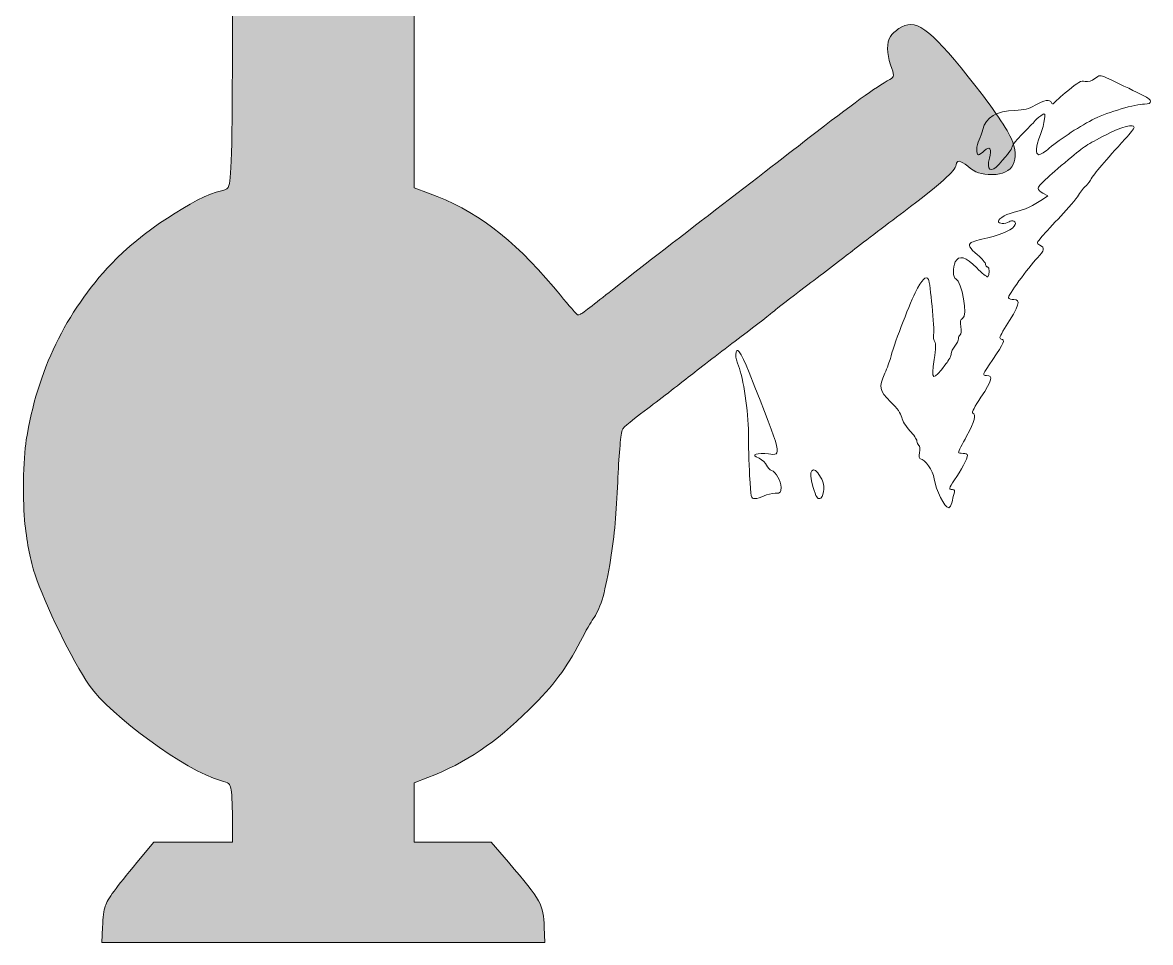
# Model space of a CAD drawing. Extents: x 617 to 1458, y -1523 to -412.
# Drawn here: x 627.8 to 1123.8, y -1491.4 to -1086.6 of the extents above; entities that cross this region are included whole.
import ezdxf

# ---------------------------------------------------------------- set-up
doc = ezdxf.new("R2010")
doc.units = 0
doc.header["$MEASUREMENT"] = 0
doc.layers.add('katman 1', color=7, linetype='Continuous')

# ---------------------------------------------------------------- blocks, each defined once
blk = doc.blocks.new('block 2')
at = {"layer": 'katman 1', "true_color": 0xffffff}
h = blk.add_hatch(color=7, dxfattribs=at)
h.dxf.hatch_style = 2
edge = h.paths.add_edge_path()
edge.add_spline(control_points=[(729.05, -964.57), (712.7, -965.56), (707.28, -967.19), (701.92, -972.72), (693.82, -980.97), (694.92, -996.85), (704.23, -1005.47), (707.7, -1008.73), (710.54, -1009.89), (715.8, -1010.15), (715.8, -1010.15), (720.11, -1010.42), (720.11, -1010.42), (720.11, -1010.42), (720.11, -1076.72), (720.11, -1076.72), (720.06, -1139.76), (719.79, -1154.43), (718.53, -1158.27), (718.06, -1159.74), (717.64, -1160), (715.22, -1160.58), (703.86, -1163.11), (679.36, -1179.41), (666.85, -1192.71), (646.76, -1214.06), (634.25, -1239.93), (629.41, -1270.26), (628.04, -1278.57), (627.78, -1298.03), (628.83, -1307.28), (629.88, -1316.32), (631.3, -1323.42), (633.14, -1329.15), (637.51, -1342.51), (649.65, -1367.33), (657.12, -1378.16), (666.43, -1391.67), (699.55, -1415.7), (714.85, -1420.17), (718.8, -1421.27), (718.8, -1421.33), (719.43, -1423.59), (719.79, -1424.95), (720.06, -1430.21), (720.06, -1436.52), (720.06, -1436.52), (720.11, -1447.2), (720.11, -1447.2), (720.11, -1447.2), (702.86, -1447.2), (702.86, -1447.2), (702.86, -1447.2), (685.57, -1447.2), (685.57, -1447.2), (685.57, -1447.2), (678.05, -1456.24), (678.05, -1456.24), (668.74, -1467.33), (665.27, -1472.12), (664.11, -1475.43), (663.53, -1477.06), (663.11, -1480.32), (662.96, -1484.68), (662.96, -1484.68), (662.64, -1491.36), (662.64, -1491.36), (662.64, -1491.36), (760.07, -1491.36), (760.07, -1491.36), (760.07, -1491.36), (857.5, -1491.36), (857.5, -1491.36), (857.5, -1491.36), (857.24, -1484.63), (857.24, -1484.63), (856.87, -1474.75), (855.98, -1473.12), (841.46, -1456.03), (841.46, -1456.03), (833.95, -1447.2), (833.95, -1447.2), (833.95, -1447.2), (817.01, -1447.2), (817.01, -1447.2), (817.01, -1447.2), (800.03, -1447.2), (800.03, -1447.2), (800.03, -1447.2), (800.03, -1434.16), (800.03, -1434.16), (800.03, -1434.16), (800.03, -1421.17), (800.03, -1421.17), (800.03, -1421.17), (805.97, -1418.85), (805.97, -1418.85), (822.96, -1412.23), (835.73, -1403.61), (850.56, -1388.83), (861.76, -1377.68), (866.7, -1371.11), (873.17, -1358.81), (875.48, -1354.34), (877.95, -1349.98), (878.59, -1349.13), (881.74, -1344.98), (883.79, -1338.41), (886, -1325.21), (887.94, -1313.8), (888.84, -1304.6), (889.42, -1290.98), (889.94, -1279.26), (890.63, -1270.16), (891.31, -1266.48), (891.57, -1265.01), (893.1, -1263.64), (902.77, -1256.38), (908.87, -1251.76), (917.76, -1244.87), (922.54, -1241.14), (927.33, -1237.35), (936.9, -1229.99), (943.84, -1224.73), (950.78, -1219.47), (957.3, -1214.42), (958.3, -1213.53), (959.3, -1212.64), (965.45, -1207.85), (971.97, -1202.96), (978.49, -1198.07), (987.48, -1191.18), (991.95, -1187.71), (996.42, -1184.19), (1006.99, -1176.15), (1015.35, -1169.84), (1031.86, -1157.38), (1038.01, -1151.85), (1038.32, -1149.28), (1038.59, -1146.91), (1040.11, -1147.07), (1043.48, -1149.86), (1046.89, -1152.7), (1049.26, -1153.48), (1054.25, -1153.48), (1063.51, -1153.48), (1066.87, -1147.02), (1062.56, -1137.5), (1060.14, -1132.3), (1053.41, -1122.62), (1043.69, -1110.42), (1026.28, -1088.65), (1020.29, -1084.5), (1013.19, -1089.23), (1011.77, -1090.18), (1010.09, -1091.76), (1009.46, -1092.76), (1007.77, -1095.28), (1007.83, -1100.22), (1009.56, -1105.16), (1011.24, -1109.9), (1011.19, -1110.53), (1009.25, -1111.63), (1003.15, -1114.94), (992.42, -1122.73), (973.81, -1137.24), (967.45, -1142.18), (948.88, -1156.53), (932.53, -1169.05), (916.18, -1181.62), (896.46, -1196.92), (888.63, -1203.12), (880.85, -1209.27), (873.85, -1214.64), (873.17, -1214.95), (872.07, -1215.48), (871.75, -1215.37), (870.38, -1213.74), (869.49, -1212.74), (865.44, -1207.85), (861.29, -1202.96), (843.09, -1181.3), (826.79, -1169), (806.39, -1161.63), (806.39, -1161.63), (800.03, -1159.32), (800.03, -1159.32), (800.03, -1159.32), (800.03, -1084.87), (800.03, -1084.87), (800.03, -1084.87), (800.03, -1010.42), (800.03, -1010.42), (800.03, -1010.42), (804.4, -1010.15), (804.4, -1010.15), (809.86, -1009.89), (812.86, -1008.52), (816.91, -1004.47), (822.38, -999.06), (824.95, -991.64), (823.8, -984.76), (822.11, -974.4), (815.17, -967.67), (804.45, -965.83), (801.87, -965.41), (795.88, -964.83), (791.09, -964.51), (781, -963.88), (739.41, -963.93), (729.05, -964.57)], knot_values=[0, 0, 0, 0, 1, 1, 1, 2, 2, 2, 3, 3, 3, 4, 4, 4, 5, 5, 5, 6, 6, 6, 7, 7, 7, 8, 8, 8, 9, 9, 9, 10, 10, 10, 11, 11, 11, 12, 12, 12, 13, 13, 13, 14, 14, 14, 15, 15, 15, 16, 16, 16, 17, 17, 17, 18, 18, 18, 19, 19, 19, 20, 20, 20, 21, 21, 21, 22, 22, 22, 23, 23, 23, 24, 24, 24, 25, 25, 25, 26, 26, 26, 27, 27, 27, 28, 28, 28, 29, 29, 29, 30, 30, 30, 31, 31, 31, 32, 32, 32, 33, 33, 33, 34, 34, 34, 35, 35, 35, 36, 36, 36, 37, 37, 37, 38, 38, 38, 39, 39, 39, 40, 40, 40, 41, 41, 41, 42, 42, 42, 43, 43, 43, 44, 44, 44, 45, 45, 45, 46, 46, 46, 47, 47, 47, 48, 48, 48, 49, 49, 49, 50, 50, 50, 51, 51, 51, 52, 52, 52, 53, 53, 53, 54, 54, 54, 55, 55, 55, 56, 56, 56, 57, 57, 57, 58, 58, 58, 59, 59, 59, 60, 60, 60, 61, 61, 61, 62, 62, 62, 63, 63, 63, 64, 64, 64, 65, 65, 65, 66, 66, 66, 67, 67, 67, 68, 68, 68, 69, 69, 69, 70, 70, 70, 70], degree=3, periodic=1)
at = {"layer": 'katman 1', "lineweight": 0}
blk.add_open_spline([(729.05, -964.57), (712.7, -965.56), (707.28, -967.19), (701.92, -972.72), (693.82, -980.97), (694.92, -996.85), (704.23, -1005.47), (707.7, -1008.73), (710.54, -1009.89), (715.8, -1010.15), (715.8, -1010.15), (720.11, -1010.42), (720.11, -1010.42), (720.11, -1010.42), (720.11, -1076.72), (720.11, -1076.72), (720.06, -1139.76), (719.79, -1154.43), (718.53, -1158.27), (718.06, -1159.74), (717.64, -1160), (715.22, -1160.58), (703.86, -1163.11), (679.36, -1179.41), (666.85, -1192.71), (646.76, -1214.06), (634.25, -1239.93), (629.41, -1270.26), (628.04, -1278.57), (627.78, -1298.03), (628.83, -1307.28), (629.88, -1316.32), (631.3, -1323.42), (633.14, -1329.15), (637.51, -1342.51), (649.65, -1367.33), (657.12, -1378.16), (666.43, -1391.67), (699.55, -1415.7), (714.85, -1420.17), (718.8, -1421.27), (718.8, -1421.33), (719.43, -1423.59), (719.79, -1424.95), (720.06, -1430.21), (720.06, -1436.52), (720.06, -1436.52), (720.11, -1447.2), (720.11, -1447.2), (720.11, -1447.2), (702.86, -1447.2), (702.86, -1447.2), (702.86, -1447.2), (685.57, -1447.2), (685.57, -1447.2), (685.57, -1447.2), (678.05, -1456.24), (678.05, -1456.24), (668.74, -1467.33), (665.27, -1472.12), (664.11, -1475.43), (663.53, -1477.06), (663.11, -1480.32), (662.96, -1484.68), (662.96, -1484.68), (662.64, -1491.36), (662.64, -1491.36), (662.64, -1491.36), (760.07, -1491.36), (760.07, -1491.36), (760.07, -1491.36), (857.5, -1491.36), (857.5, -1491.36), (857.5, -1491.36), (857.24, -1484.63), (857.24, -1484.63), (856.87, -1474.75), (855.98, -1473.12), (841.46, -1456.03), (841.46, -1456.03), (833.95, -1447.2), (833.95, -1447.2), (833.95, -1447.2), (817.01, -1447.2), (817.01, -1447.2), (817.01, -1447.2), (800.03, -1447.2), (800.03, -1447.2), (800.03, -1447.2), (800.03, -1434.16), (800.03, -1434.16), (800.03, -1434.16), (800.03, -1421.17), (800.03, -1421.17), (800.03, -1421.17), (805.97, -1418.85), (805.97, -1418.85), (822.96, -1412.23), (835.73, -1403.61), (850.56, -1388.83), (861.76, -1377.68), (866.7, -1371.11), (873.17, -1358.81), (875.48, -1354.34), (877.95, -1349.98), (878.59, -1349.13), (881.74, -1344.98), (883.79, -1338.41), (886, -1325.21), (887.94, -1313.8), (888.84, -1304.6), (889.42, -1290.98), (889.94, -1279.26), (890.63, -1270.16), (891.31, -1266.48), (891.57, -1265.01), (893.1, -1263.64), (902.77, -1256.38), (908.87, -1251.76), (917.76, -1244.87), (922.54, -1241.14), (927.33, -1237.35), (936.9, -1229.99), (943.84, -1224.73), (950.78, -1219.47), (957.3, -1214.42), (958.3, -1213.53), (959.3, -1212.64), (965.45, -1207.85), (971.97, -1202.96), (978.49, -1198.07), (987.48, -1191.18), (991.95, -1187.71), (996.42, -1184.19), (1006.99, -1176.15), (1015.35, -1169.84), (1031.86, -1157.38), (1038.01, -1151.85), (1038.32, -1149.28), (1038.59, -1146.91), (1040.11, -1147.07), (1043.48, -1149.86), (1046.89, -1152.7), (1049.26, -1153.48), (1054.25, -1153.48), (1063.51, -1153.48), (1066.87, -1147.02), (1062.56, -1137.5), (1060.14, -1132.3), (1053.41, -1122.62), (1043.69, -1110.42), (1026.28, -1088.65), (1020.29, -1084.5), (1013.19, -1089.23), (1011.77, -1090.18), (1010.09, -1091.76), (1009.46, -1092.76), (1007.77, -1095.28), (1007.83, -1100.22), (1009.56, -1105.16), (1011.24, -1109.9), (1011.19, -1110.53), (1009.25, -1111.63), (1003.15, -1114.94), (992.42, -1122.73), (973.81, -1137.24), (967.45, -1142.18), (948.88, -1156.53), (932.53, -1169.05), (916.18, -1181.62), (896.46, -1196.92), (888.63, -1203.12), (880.85, -1209.27), (873.85, -1214.64), (873.17, -1214.95), (872.07, -1215.48), (871.75, -1215.37), (870.38, -1213.74), (869.49, -1212.74), (865.44, -1207.85), (861.29, -1202.96), (843.09, -1181.3), (826.79, -1169), (806.39, -1161.63), (806.39, -1161.63), (800.03, -1159.32), (800.03, -1159.32), (800.03, -1159.32), (800.03, -1084.87), (800.03, -1084.87), (800.03, -1084.87), (800.03, -1010.42), (800.03, -1010.42), (800.03, -1010.42), (804.4, -1010.15), (804.4, -1010.15), (809.86, -1009.89), (812.86, -1008.52), (816.91, -1004.47), (822.38, -999.06), (824.95, -991.64), (823.8, -984.76), (822.11, -974.4), (815.17, -967.67), (804.45, -965.83), (801.87, -965.41), (795.88, -964.83), (791.09, -964.51), (781, -963.88), (739.41, -963.93), (729.05, -964.57)], degree=3, knots=[0, 0, 0, 0, 1, 1, 1, 2, 2, 2, 3, 3, 3, 4, 4, 4, 5, 5, 5, 6, 6, 6, 7, 7, 7, 8, 8, 8, 9, 9, 9, 10, 10, 10, 11, 11, 11, 12, 12, 12, 13, 13, 13, 14, 14, 14, 15, 15, 15, 16, 16, 16, 17, 17, 17, 18, 18, 18, 19, 19, 19, 20, 20, 20, 21, 21, 21, 22, 22, 22, 23, 23, 23, 24, 24, 24, 25, 25, 25, 26, 26, 26, 27, 27, 27, 28, 28, 28, 29, 29, 29, 30, 30, 30, 31, 31, 31, 32, 32, 32, 33, 33, 33, 34, 34, 34, 35, 35, 35, 36, 36, 36, 37, 37, 37, 38, 38, 38, 39, 39, 39, 40, 40, 40, 41, 41, 41, 42, 42, 42, 43, 43, 43, 44, 44, 44, 45, 45, 45, 46, 46, 46, 47, 47, 47, 48, 48, 48, 49, 49, 49, 50, 50, 50, 51, 51, 51, 52, 52, 52, 53, 53, 53, 54, 54, 54, 55, 55, 55, 56, 56, 56, 57, 57, 57, 58, 58, 58, 59, 59, 59, 60, 60, 60, 61, 61, 61, 62, 62, 62, 63, 63, 63, 64, 64, 64, 65, 65, 65, 66, 66, 66, 67, 67, 67, 68, 68, 68, 69, 69, 69, 70, 70, 70, 70], dxfattribs=at)

msp = doc.modelspace()

# ---------------------------------------------------------------- linework, layer by layer
at = {"layer": 'katman 1', "lineweight": 0}
for points, knots in [([(1057.27, -1148.94), (1061.74, -1143.89), (1062.49, -1142.9), (1063, -1141.28), (1063.29, -1140.35), (1065.31, -1137.79), (1067.5, -1135.6), (1069.68, -1133.41), (1072.23, -1130.79), (1073.16, -1129.77), (1074.09, -1128.76), (1075.49, -1127.58), (1076.27, -1127.15), (1077.55, -1126.44), (1077.63, -1126.68), (1077.14, -1129.79), (1076.84, -1131.67), (1075.94, -1134.77), (1075.13, -1136.66), (1073.36, -1140.82), (1073.19, -1144.76), (1074.78, -1144.76), (1075.4, -1144.76), (1077.46, -1143.46), (1079.36, -1141.86), (1084.32, -1137.7), (1093.42, -1131.79), (1099.32, -1128.88), (1105.07, -1126.05), (1117.33, -1122.46), (1121.24, -1122.46), (1123.05, -1122.46), (1123.84, -1122.09), (1123.84, -1121.23), (1123.84, -1120.13), (1120.94, -1118.59), (1104.15, -1110.76), (1101.76, -1109.64), (1101.45, -1109.67), (1099.43, -1111.26), (1097.9, -1112.46), (1096.63, -1112.83), (1095.11, -1112.49), (1093.33, -1112.1), (1092.05, -1112.79), (1087.5, -1116.62), (1084.49, -1119.15), (1081.73, -1121.58), (1081.37, -1122.04), (1080.93, -1122.59), (1080.58, -1122.53), (1080.31, -1121.86), (1079.67, -1120.29), (1077.03, -1120.69), (1073.15, -1122.97), (1070.37, -1124.59), (1068.35, -1125.11), (1064.24, -1125.24), (1056.2, -1125.49), (1051.31, -1128.4), (1050.16, -1133.63), (1049.86, -1134.99), (1049.12, -1137.07), (1048.5, -1138.24), (1047.21, -1140.72), (1047.01, -1144.76), (1048.18, -1144.76), (1048.61, -1144.76), (1049.73, -1144.01), (1050.65, -1143.09), (1053.12, -1140.61), (1054.3, -1142.19), (1053.05, -1146.34), (1051.51, -1151.51), (1053.77, -1152.9), (1057.27, -1148.94), (1057.27, -1148.94), (1057.27, -1148.94), (1057.27, -1148.94)], [0, 0, 0, 0, 1, 1, 1, 2, 2, 2, 3, 3, 3, 4, 4, 4, 5, 5, 5, 6, 6, 6, 7, 7, 7, 8, 8, 8, 9, 9, 9, 10, 10, 10, 11, 11, 11, 12, 12, 12, 13, 13, 13, 14, 14, 14, 15, 15, 15, 16, 16, 16, 17, 17, 17, 18, 18, 18, 19, 19, 19, 20, 20, 20, 21, 21, 21, 22, 22, 22, 23, 23, 23, 24, 24, 24, 25, 25, 25, 26, 26, 26, 26]), ([(1036.51, -1297.88), (1036.77, -1296.67), (1037.22, -1294.88), (1037.5, -1293.89), (1037.88, -1292.56), (1037.68, -1292.1), (1036.72, -1292.1), (1034.98, -1292.1), (1035.07, -1291.72), (1037.71, -1287.86), (1040.36, -1283.99), (1043.4, -1278.2), (1043.4, -1277), (1043.4, -1276.55), (1042.5, -1276.17), (1041.41, -1276.17), (1040.31, -1276.17), (1039.42, -1275.94), (1039.42, -1275.66), (1039.42, -1275.37), (1041.03, -1272.18), (1043, -1268.57), (1046.6, -1261.96), (1047.37, -1259.05), (1045.67, -1258.48), (1045.13, -1258.3), (1046.61, -1255.39), (1049.25, -1251.45), (1054.3, -1243.91), (1054.81, -1241.93), (1051.72, -1241.93), (1049.74, -1241.93), (1049.83, -1241.71), (1054.5, -1234.89), (1059.59, -1227.47), (1060.07, -1226.27), (1058.13, -1225.86), (1057.2, -1225.66), (1057.55, -1224.63), (1059.7, -1221.22), (1066.24, -1210.83), (1066.99, -1208.48), (1063.75, -1208.48), (1062.68, -1208.48), (1061.62, -1208.17), (1061.38, -1207.79), (1060.91, -1207.01), (1069.96, -1194.48), (1074.14, -1190.13), (1077.27, -1186.86), (1077.48, -1185.78), (1075.22, -1184.56), (1073.62, -1183.71), (1073.64, -1183.62), (1076.12, -1180.75), (1077.51, -1179.14), (1081.25, -1175.1), (1084.42, -1171.78), (1087.6, -1168.46), (1091.12, -1164.28), (1092.25, -1162.49), (1093.38, -1160.7), (1094.71, -1158.98), (1095.2, -1158.68), (1095.69, -1158.38), (1096.69, -1157.15), (1097.42, -1155.96), (1099.37, -1152.77), (1103.79, -1147.54), (1112.79, -1137.77), (1114.92, -1135.46), (1116.67, -1133.22), (1116.67, -1132.79), (1116.67, -1130.95), (1111.34, -1132.31), (1104.32, -1135.96), (1095.52, -1140.54), (1095.28, -1140.7), (1087.85, -1146.86), (1078.58, -1154.55), (1074.46, -1158.46), (1074.46, -1159.58), (1074.46, -1160.16), (1075.4, -1161.13), (1076.55, -1161.74), (1076.55, -1161.74), (1078.64, -1162.83), (1078.64, -1162.83), (1078.64, -1162.83), (1076.35, -1164.44), (1076.35, -1164.44), (1072.81, -1166.94), (1067.97, -1169.2), (1064.9, -1169.8), (1061.15, -1170.54), (1056.94, -1172.77), (1056.94, -1174.01), (1056.94, -1175.17), (1059.97, -1175.35), (1061.64, -1174.29), (1063.15, -1173.34), (1064.9, -1174.09), (1064.37, -1175.48), (1063.61, -1177.47), (1058.94, -1179.73), (1052.33, -1181.31), (1048.77, -1182.16), (1045.48, -1183.09), (1045.02, -1183.37), (1043.45, -1184.34), (1044.21, -1185.85), (1047.78, -1188.84), (1049.75, -1190.48), (1051.36, -1192.35), (1051.36, -1192.99), (1051.36, -1193.62), (1051.72, -1194.14), (1052.16, -1194.14), (1053.12, -1194.14), (1053.23, -1197.86), (1052.29, -1198.44), (1051.93, -1198.66), (1049.74, -1196.89), (1047.41, -1194.5), (1042.66, -1189.61), (1039.56, -1188.77), (1038.02, -1191.95), (1036.81, -1194.43), (1036.91, -1198.92), (1038.18, -1199.41), (1041.06, -1200.52), (1043.65, -1215.87), (1041.13, -1216.84), (1040.32, -1217.15), (1040.12, -1218.14), (1040.43, -1220.44), (1040.67, -1222.18), (1040.53, -1223.81), (1040.14, -1224.05), (1039.74, -1224.3), (1039.42, -1225.05), (1039.42, -1225.72), (1039.42, -1226.39), (1038.7, -1227.85), (1037.82, -1228.97), (1036.95, -1230.08), (1036.23, -1231.61), (1036.23, -1232.37), (1036.23, -1233.12), (1035.18, -1235.14), (1033.89, -1236.84), (1028.01, -1244.62), (1027.19, -1244.3), (1028.73, -1234.81), (1029.52, -1229.94), (1029.58, -1227.81), (1028.95, -1227.05), (1028.47, -1226.48), (1028.26, -1225.05), (1028.49, -1223.87), (1028.91, -1221.64), (1026.97, -1200.84), (1026.22, -1199.62), (1025.06, -1197.76), (1023.35, -1199.48), (1020.39, -1205.49), (1017.31, -1211.74), (1010.69, -1229.27), (1009.48, -1234.36), (1009.17, -1235.67), (1008.07, -1238.61), (1007.04, -1240.88), (1004.22, -1247.1), (1004.5, -1248.51), (1009.56, -1253.45), (1012.48, -1256.3), (1014.12, -1258.62), (1014.46, -1260.38), (1014.75, -1261.87), (1016.32, -1264.43), (1018.04, -1266.21), (1019.72, -1267.96), (1021.1, -1270), (1021.1, -1270.74), (1021.1, -1271.49), (1021.49, -1272.34), (1021.97, -1272.63), (1022.49, -1272.96), (1022.63, -1274.24), (1022.33, -1275.86), (1022.01, -1277.55), (1022.14, -1278.56), (1022.67, -1278.56), (1024.59, -1278.56), (1028.2, -1283.81), (1028.7, -1287.32), (1029.42, -1292.43), (1033.27, -1300.06), (1035.13, -1300.06), (1035.62, -1300.06), (1036.25, -1299.08), (1036.51, -1297.87), (1036.51, -1297.87), (1036.51, -1297.88), (1036.51, -1297.88)], [0, 0, 0, 0, 1, 1, 1, 2, 2, 2, 3, 3, 3, 4, 4, 4, 5, 5, 5, 6, 6, 6, 7, 7, 7, 8, 8, 8, 9, 9, 9, 10, 10, 10, 11, 11, 11, 12, 12, 12, 13, 13, 13, 14, 14, 14, 15, 15, 15, 16, 16, 16, 17, 17, 17, 18, 18, 18, 19, 19, 19, 20, 20, 20, 21, 21, 21, 22, 22, 22, 23, 23, 23, 24, 24, 24, 25, 25, 25, 26, 26, 26, 27, 27, 27, 28, 28, 28, 29, 29, 29, 30, 30, 30, 31, 31, 31, 32, 32, 32, 33, 33, 33, 34, 34, 34, 35, 35, 35, 36, 36, 36, 37, 37, 37, 38, 38, 38, 39, 39, 39, 40, 40, 40, 41, 41, 41, 42, 42, 42, 43, 43, 43, 44, 44, 44, 45, 45, 45, 46, 46, 46, 47, 47, 47, 48, 48, 48, 49, 49, 49, 50, 50, 50, 51, 51, 51, 52, 52, 52, 53, 53, 53, 54, 54, 54, 55, 55, 55, 56, 56, 56, 57, 57, 57, 58, 58, 58, 59, 59, 59, 60, 60, 60, 61, 61, 61, 62, 62, 62, 63, 63, 63, 64, 64, 64, 65, 65, 65, 66, 66, 66, 67, 67, 67, 68, 68, 68, 68]), ([(953.91, -1294.89), (955.16, -1294.24), (957.35, -1293.7), (958.78, -1293.7), (961.14, -1293.69), (961.37, -1293.48), (961.37, -1291.23), (961.37, -1288.25), (959.18, -1284.31), (957.17, -1283.67), (956.36, -1283.41), (955.39, -1282.4), (955.02, -1281.42), (954.65, -1280.43), (953.15, -1279.05), (951.69, -1278.34), (949.47, -1277.27), (949.27, -1276.98), (950.48, -1276.51), (951.27, -1276.21), (953.68, -1276.17), (955.84, -1276.43), (961.94, -1277.15), (962.1, -1277.84), (947.31, -1240.54), (943.64, -1231.26), (941.46, -1228.38), (941.46, -1232.79), (941.46, -1233.9), (942, -1236.11), (942.66, -1237.7), (944.75, -1242.7), (947.03, -1258.04), (947.03, -1267.15), (947.04, -1271.89), (947.27, -1280.34), (947.56, -1285.93), (948.06, -1295.75), (948.13, -1296.08), (949.85, -1296.08), (950.83, -1296.08), (952.65, -1295.55), (953.91, -1294.89), (953.91, -1294.89), (953.91, -1294.89), (953.91, -1294.89)], [0, 0, 0, 0, 1, 1, 1, 2, 2, 2, 3, 3, 3, 4, 4, 4, 5, 5, 5, 6, 6, 6, 7, 7, 7, 8, 8, 8, 9, 9, 9, 10, 10, 10, 11, 11, 11, 12, 12, 12, 13, 13, 13, 14, 14, 14, 15, 15, 15, 15]), ([(980.07, -1292.96), (980.49, -1290.5), (980.21, -1289.15), (978.75, -1286.59), (975.41, -1280.74), (973.03, -1283.63), (975.35, -1290.72), (977.04, -1295.91), (977.15, -1296.08), (978.47, -1296.08), (979.1, -1296.08), (979.76, -1294.8), (980.07, -1292.96), (980.07, -1292.96), (980.07, -1292.96), (980.07, -1292.96)], [0, 0, 0, 0, 1, 1, 1, 2, 2, 2, 3, 3, 3, 4, 4, 4, 5, 5, 5, 5])]:
    msp.add_open_spline(points, degree=3, knots=knots, dxfattribs=at)

# ---------------------------------------------------------------- block references
at = {"layer": 'katman 1'}
msp.add_blockref('block 2', (0, 0), dxfattribs=at)

doc.saveas('drawing.dxf')
